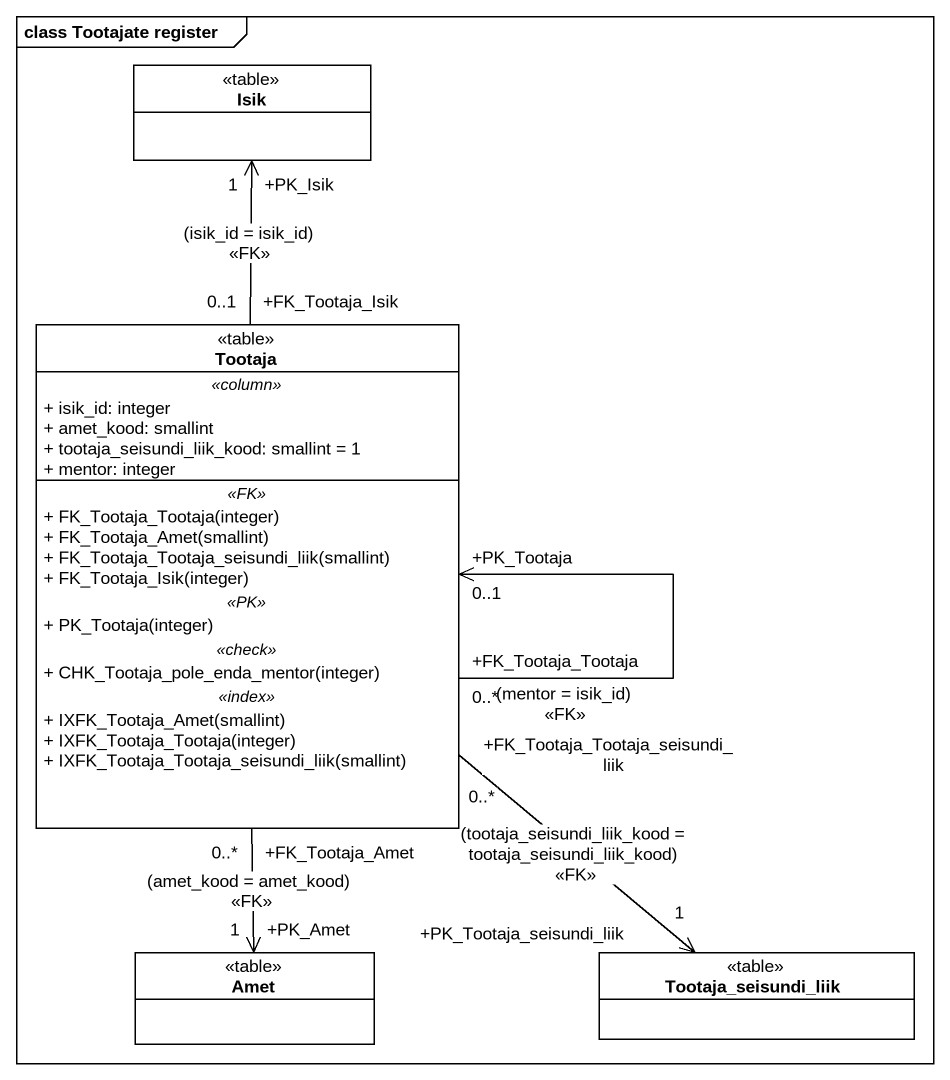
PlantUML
@startuml
mainframe class Tootajate register
hide circle
hide empty members
skinparam classAttributeIconSize 0
class Isik <<table>> #FFFFFF
class Tootaja <<table>> #FFFFFF {
  .. <<column>> ..
  + isik_id: integer
  + amet_kood: smallint
  + tootaja_seisundi_liik_kood: smallint = 1
  + mentor: integer
  .. <<FK>> ..
  + FK_Tootaja_Tootaja(integer)
  + FK_Tootaja_Amet(smallint)
  + FK_Tootaja_Tootaja_seisundi_liik(smallint)
  + FK_Tootaja_Isik(integer)
  .. <<PK>> ..
  + PK_Tootaja(integer)
  .. <<check>> ..
  + CHK_Tootaja_pole_enda_mentor(integer)
  .. <<index>> ..
  + IXFK_Tootaja_Amet(smallint)
  + IXFK_Tootaja_Tootaja(integer)
  + IXFK_Tootaja_Tootaja_seisundi_liik(smallint)
}
class Amet <<table>> #FFFFFF
class Tootaja_seisundi_liik <<table>> #FFFFFF
Tootaja "+FK_Tootaja_Isik\n0..1" -up-> "+PK_Isik\n1" Isik : (isik_id = isik_id)\n<<FK>>
Tootaja "+FK_Tootaja_Tootaja\n0..*" --> "+PK_Tootaja\n0..1" Tootaja : (mentor = isik_id)\n<<FK>>
Tootaja "+FK_Tootaja_Amet\n0..*" --> "+PK_Amet\n1" Amet : (amet_kood = amet_kood)\n<<FK>>
Tootaja "+FK_Tootaja_Tootaja_seisundi_liik\n0..*" --> "+PK_Tootaja_seisundi_liik\n1" Tootaja_seisundi_liik : (tootaja_seisundi_liik_kood = tootaja_seisundi_liik_kood)\n<<FK>>
@enduml
